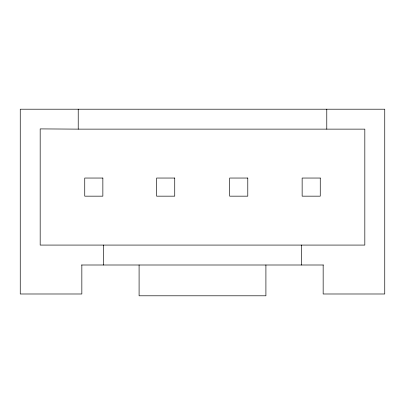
<?xml version="1.0" encoding="UTF-8"?>
<svg xmlns="http://www.w3.org/2000/svg" width="405" height="405" viewBox="0 0 405 405"><rect width="100%" height="100%" fill="white"/><g stroke="black" fill="none" stroke-linecap="round" stroke-linejoin="round"><path stroke-width="0.61" d="M78.221 129.129L364.824 129.129L364.824 245.076L40.176 245.076L40.176 128.906L78.221 129.129L78.221 109.203M81.633 265.002L323.367 265.002M326.779 109.203L326.779 129.129M323.155 265.002L323.155 293.99L384.75 293.99L384.75 109.203L20.25 109.203L20.25 293.99L81.845 293.99L81.845 265.002M301.416 245.076L301.416 265.002M265.908 265.002L265.908 295.797L139.092 295.797L139.092 265.002M103.584 245.076L103.584 265.002M102.86 178.043L84.746 178.043L84.746 196.162L102.86 196.162L102.86 178.043M174.737 178.043L156.619 178.043L156.619 196.162L174.737 196.162L174.737 178.043M247.789 178.043L229.675 178.043L229.675 196.162L247.789 196.162L247.789 178.043M320.254 178.043L302.14 178.043L302.14 196.162L320.254 196.162L320.254 178.043"/></g></svg>
